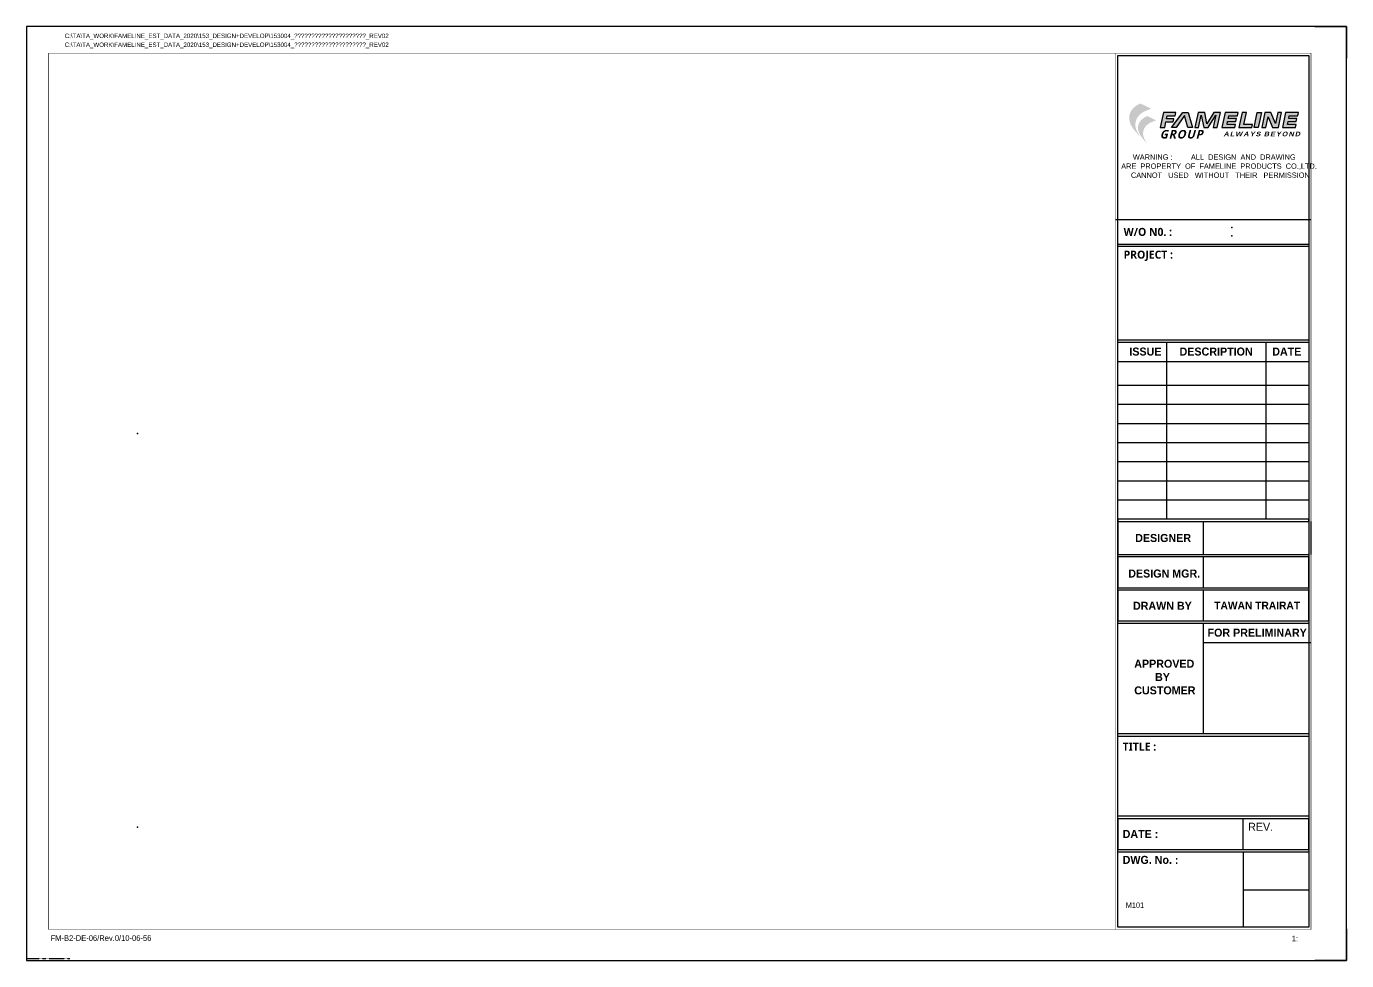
# Model space of a CAD drawing. Header units: millimetres. Extents: x -244126 to 368105, y -173968 to 259060.
# Drawn here: x 59132 to 66557, y 52862 to 58112 of the extents above; entities that cross this region are included whole.
import ezdxf
from ezdxf.enums import TextEntityAlignment as Align

# ---------------------------------------------------------------- set-up
doc = ezdxf.new("R2010")
doc.units = ezdxf.units.MM
doc.header["$MEASUREMENT"] = 0
for name, pattern in [('005_GG_TA_LINE', [13.75, 5, -1.25, 1.25, -1.25, 5]), ('BORDER2', [22.225, 6.35, -3.175, 6.35, -3.175, 0, -3.175]), ('TA_G_001.00_GG_TA_L_INE', [2.95, 1.1, -0.25, 0.25, -0.25, 1.1]), ('TA_HL_003.00000', [19.5, 10.65, -8.85])]:
    doc.linetypes.add(name, pattern=pattern)
for name, color, linetype in [('000 - H A T C H', 8, 'Continuous'), ('000 - L I N E 0.1', 1, 'Continuous'), ('000 - T E X T', 4, 'Continuous'), ('000 - TITLEBLOCK', 4, 'Continuous')]:
    doc.layers.add(name, color=color, linetype=linetype)
doc.styles.add('century gothic111111', font='CordiaUPC.ttf')
doc.styles.add('Cetury Gothic', font='GOTHIC.TTF')
doc.styles.add('MtXpl_Century_Gothic', font='GOTHICB.TTF')
doc.styles.add('TA', font='Cordia New.ttf', dxfattribs={"height": 4.5})

# ---------------------------------------------------------------- blocks, each defined once
blk = doc.blocks.new('A$Cfd196da9')
at = {"color": 0, "linetype": 'ByBlock', "const_width": 0.1}
blk.add_lwpolyline([(-143.5, -98), (96.5, -98), (96.5, 99), (-143.5, 99)], close=True, dxfattribs=at)
blk = doc.blocks.new('A$C5e861bfc')
h = blk.add_hatch(color=3)
h.dxf.hatch_style = 1
h.set_gradient(color1=(51, 51, 51), color2=(132, 132, 132), tint=1, name='INVHEMISPHERICAL')
edge = h.paths.add_edge_path()
edge.add_spline(control_points=[(5.54, -18.72), (5.44, -18.58), (5.23, -18.29), (4.89, -17.68), (4.56, -16.94), (4.44, -16.06), (4.56, -15.27), (4.88, -14.53), (5.5, -13.73), (6.6, -13.02), (7.54, -12.69), (8.06, -12.5)], knot_values=[0, 0, 0, 0, 3.999368, 8.221458, 16.423435, 22.935826, 28.683381, 35.030362, 41.70231, 52.106571, 65.045306, 65.045306, 65.045306, 65.045306], degree=3, periodic=0)
edge.add_line((8.06, -12.5), (5.6, -11.32))
edge.add_spline(control_points=[(5.6, -11.32), (5.32, -11.46), (4.73, -11.74), (3.98, -12.38), (3.4, -13.13), (3.1, -13.98), (3.08, -14.86), (3.32, -15.84), (3.79, -16.71), (4.37, -17.47), (4.91, -18.12), (5.32, -18.51), (5.54, -18.72)], knot_values=[0, 0, 0, 0, 7.114643, 15.455222, 22.761373, 29.246418, 36.248595, 42.954952, 52.716962, 59.173886, 65.493194, 72.469008, 72.469008, 72.469008, 72.469008], degree=3, periodic=0)
edge = h.paths.add_edge_path(flags=16)
edge.add_spline(control_points=[(6.49, -12.96), (6.44, -12.94), (6.24, -12.87), (5.74, -12.84), (4.99, -12.89), (4.16, -13.03), (3.69, -13.32), (3.49, -13.44)], knot_values=[0, 0, 0, 0, 1.056476, 5.025479, 11.599149, 18.811417, 24.352285, 24.352285, 24.352285, 24.352285], degree=3, periodic=0)
edge.add_spline(control_points=[(3.49, -13.44), (3.5, -13.41), (3.52, -13.37), (3.6, -13.21), (3.67, -13.09), (3.86, -12.81), (3.99, -12.66), (4.27, -12.37), (4.44, -12.22), (4.7, -12.02), (4.78, -11.96), (4.97, -11.84), (5.06, -11.79), (5.27, -11.67), (5.38, -11.62), (5.53, -11.54), (5.56, -11.53), (5.6, -11.51)], knot_values=[0.636744, 0.636744, 0.636744, 0.636744, 1.528083, 1.528083, 5.150301, 5.150301, 9.845601, 9.845601, 15.15015, 15.15015, 17.802424, 17.802424, 20.454698, 20.454698, 23.491903, 23.491903, 24.373762, 24.373762, 24.373762, 24.373762], degree=3, periodic=0)
edge.add_line((5.6, -11.51), (7.62, -12.48))
edge.add_spline(control_points=[(7.62, -12.48), (7.51, -12.52), (7.39, -12.56), (7.01, -12.71), (6.75, -12.82), (6.49, -12.96)], knot_values=[3.151221, 3.151221, 3.151221, 3.151221, 5.963358, 5.963358, 12.618488, 12.618488, 12.618488, 12.618488], degree=3, periodic=0)
h = blk.add_hatch(color=253)
h.dxf.hatch_style = 1
edge = h.paths.add_edge_path()
edge.add_spline(control_points=[(5.6, -11.51), (5.56, -11.53), (5.53, -11.54), (5.38, -11.62), (5.27, -11.67), (5.06, -11.79), (4.97, -11.84), (4.78, -11.96), (4.7, -12.02), (4.44, -12.22), (4.27, -12.37), (3.99, -12.66), (3.86, -12.81), (3.67, -13.09), (3.6, -13.21), (3.52, -13.37), (3.5, -13.41), (3.49, -13.44)], knot_values=[0.636744, 0.636744, 0.636744, 0.636744, 1.518603, 1.518603, 4.555808, 4.555808, 7.208082, 7.208082, 9.860357, 9.860357, 15.164905, 15.164905, 19.860205, 19.860205, 23.482423, 23.482423, 24.373762, 24.373762, 24.373762, 24.373762], degree=3, periodic=0)
edge.add_spline(control_points=[(3.49, -13.44), (3.69, -13.32), (4.16, -13.03), (4.99, -12.89), (5.74, -12.84), (6.24, -12.87), (6.44, -12.94), (6.49, -12.96)], knot_values=[0, 0, 0, 0, 5.540868, 12.753135, 19.326806, 23.295809, 24.352285, 24.352285, 24.352285, 24.352285], degree=3, periodic=0)
edge.add_spline(control_points=[(6.49, -12.96), (6.75, -12.82), (7.01, -12.71), (7.39, -12.56), (7.51, -12.52), (7.62, -12.48)], knot_values=[3.151221, 3.151221, 3.151221, 3.151221, 9.806351, 9.806351, 12.618488, 12.618488, 12.618488, 12.618488], degree=3, periodic=0)
edge.add_line((7.62, -12.48), (5.6, -11.51))
edge = h.paths.add_edge_path()
edge.add_spline(control_points=[(7.13, -14.3), (7.11, -14.31), (7.08, -14.32), (6.96, -14.38), (6.86, -14.43), (6.69, -14.52), (6.61, -14.57), (6.47, -14.67), (6.39, -14.72), (6.18, -14.88), (6.05, -15), (5.81, -15.25), (5.71, -15.37), (5.55, -15.59), (5.49, -15.7), (5.42, -15.83), (5.41, -15.86), (5.4, -15.88)], knot_values=[0.636744, 0.636744, 0.636744, 0.636744, 1.518603, 1.518603, 4.555808, 4.555808, 7.208082, 7.208082, 9.860357, 9.860357, 15.164905, 15.164905, 19.860205, 19.860205, 23.482423, 23.482423, 24.373762, 24.373762, 24.373762, 24.373762], degree=3, periodic=0)
edge.add_spline(control_points=[(5.4, -15.88), (5.44, -15.86), (5.49, -15.83), (5.54, -15.8)], knot_values=[0, 0, 0, 0, 1.522018, 1.522018, 1.522018, 1.522018], degree=3, periodic=0)
edge.add_spline(control_points=[(5.54, -15.8), (5.63, -15.75), (5.72, -15.7), (5.82, -15.65)], knot_values=[1.522018, 1.522018, 1.522018, 1.522018, 4.566053, 4.566053, 4.566053, 4.566053], degree=3, periodic=0)
edge.add_spline(control_points=[(5.82, -15.65), (5.85, -15.64), (5.95, -15.59), (6.05, -15.56), (6.12, -15.54)], knot_values=[4.566053, 4.566053, 4.566053, 4.566053, 5.540868, 7.610089, 7.610089, 7.610089, 7.610089], degree=3, periodic=0)
edge.add_spline(control_points=[(6.12, -15.54), (6.22, -15.51), (6.33, -15.49), (6.43, -15.47)], knot_values=[7.610089, 7.610089, 7.610089, 7.610089, 10.654125, 10.654125, 10.654125, 10.654125], degree=3, periodic=0)
edge.add_spline(control_points=[(6.43, -15.47), (6.51, -15.46), (6.67, -15.44), (6.83, -15.43), (6.91, -15.42)], knot_values=[10.654125, 10.654125, 10.654125, 10.654125, 12.753135, 15.220178, 15.220178, 15.220178, 15.220178], degree=3, periodic=0)
edge.add_spline(control_points=[(6.91, -15.42), (7.05, -15.41), (7.21, -15.4), (7.38, -15.41), (7.39, -15.41)], knot_values=[15.220178, 15.220178, 15.220178, 15.220178, 19.326806, 19.786231, 19.786231, 19.786231, 19.786231], degree=3, periodic=0)
edge.add_spline(control_points=[(7.39, -15.41), (7.47, -15.41), (7.55, -15.41), (7.63, -15.43)], knot_values=[19.786231, 19.786231, 19.786231, 19.786231, 22.069258, 22.069258, 22.069258, 22.069258], degree=3, periodic=0)
edge.add_spline(control_points=[(7.63, -15.43), (7.67, -15.43), (7.73, -15.44), (7.78, -15.46), (7.79, -15.46)], knot_values=[22.069258, 22.069258, 22.069258, 22.069258, 23.295809, 23.591276, 23.591276, 23.591276, 23.591276], degree=3, periodic=0)
edge.add_spline(control_points=[(7.79, -15.46), (7.81, -15.47), (7.84, -15.48), (7.86, -15.49)], knot_values=[23.591276, 23.591276, 23.591276, 23.591276, 24.352285, 24.352285, 24.352285, 24.352285], degree=3, periodic=0)
edge.add_spline(control_points=[(7.86, -15.49), (8.08, -15.38), (8.3, -15.29), (8.61, -15.16), (8.7, -15.13), (8.8, -15.1)], knot_values=[3.151221, 3.151221, 3.151221, 3.151221, 9.806351, 9.806351, 12.618488, 12.618488, 12.618488, 12.618488], degree=3, periodic=0)
edge.add_line((8.8, -15.1), (7.13, -14.3))
h = blk.add_hatch(color=3)
h.dxf.hatch_style = 1
h.set_gradient(color1=(51, 51, 51), color2=(132, 132, 132), tint=1, name='INVHEMISPHERICAL')
edge = h.paths.add_edge_path()
edge.add_spline(control_points=[(7.08, -20.22), (7, -20.11), (6.83, -19.87), (6.55, -19.37), (6.28, -18.76), (6.18, -18.04), (6.28, -17.39), (6.55, -16.78), (7.06, -16.12), (7.96, -15.54), (8.73, -15.27), (9.16, -15.11)], knot_values=[0, 0, 0, 0, 3.28902, 6.761203, 13.506384, 18.862075, 23.588778, 28.808439, 34.295348, 42.851654, 53.492273, 53.492273, 53.492273, 53.492273], degree=3, periodic=0)
edge.add_line((9.16, -15.11), (7.13, -14.14))
edge.add_spline(control_points=[(7.13, -14.14), (6.91, -14.25), (6.42, -14.49), (5.8, -15.01), (5.32, -15.63), (5.08, -16.33), (5.06, -17.05), (5.26, -17.86), (5.65, -18.57), (6.13, -19.2), (6.57, -19.74), (6.9, -20.06), (7.08, -20.22)], knot_values=[0, 0, 0, 0, 5.850974, 12.71014, 18.718608, 24.051811, 29.810295, 35.325501, 43.35363, 48.663707, 53.86061, 59.597414, 59.597414, 59.597414, 59.597414], degree=3, periodic=0)
edge = h.paths.add_edge_path(flags=16)
edge.add_spline(control_points=[(6.12, -15.54), (6.05, -15.56), (5.95, -15.59), (5.85, -15.64), (5.82, -15.65)], knot_values=[4.566053, 4.566053, 4.566053, 4.566053, 6.635274, 7.610089, 7.610089, 7.610089, 7.610089], degree=3, periodic=0)
edge.add_spline(control_points=[(5.82, -15.65), (5.72, -15.7), (5.63, -15.75), (5.54, -15.8)], knot_values=[1.522018, 1.522018, 1.522018, 1.522018, 4.566053, 4.566053, 4.566053, 4.566053], degree=3, periodic=0)
edge.add_spline(control_points=[(5.54, -15.8), (5.49, -15.83), (5.44, -15.86), (5.4, -15.88)], knot_values=[0, 0, 0, 0, 1.522018, 1.522018, 1.522018, 1.522018], degree=3, periodic=0)
edge.add_spline(control_points=[(5.4, -15.88), (5.41, -15.86), (5.42, -15.83), (5.49, -15.7), (5.55, -15.59), (5.71, -15.37), (5.81, -15.25), (6.05, -15), (6.18, -14.88), (6.39, -14.72), (6.47, -14.67), (6.61, -14.57), (6.69, -14.52), (6.86, -14.43), (6.96, -14.38), (7.08, -14.32), (7.11, -14.31), (7.13, -14.3)], knot_values=[0.636744, 0.636744, 0.636744, 0.636744, 1.528083, 1.528083, 5.150301, 5.150301, 9.845601, 9.845601, 15.15015, 15.15015, 17.802424, 17.802424, 20.454698, 20.454698, 23.491903, 23.491903, 24.373762, 24.373762, 24.373762, 24.373762], degree=3, periodic=0)
edge.add_line((7.13, -14.3), (8.8, -15.1))
edge.add_spline(control_points=[(8.8, -15.1), (8.7, -15.13), (8.61, -15.16), (8.3, -15.29), (8.08, -15.38), (7.86, -15.49)], knot_values=[3.151221, 3.151221, 3.151221, 3.151221, 5.963358, 5.963358, 12.618488, 12.618488, 12.618488, 12.618488], degree=3, periodic=0)
edge.add_spline(control_points=[(7.86, -15.49), (7.84, -15.48), (7.81, -15.47), (7.79, -15.46)], knot_values=[23.591276, 23.591276, 23.591276, 23.591276, 24.352285, 24.352285, 24.352285, 24.352285], degree=3, periodic=0)
edge.add_spline(control_points=[(7.79, -15.46), (7.78, -15.46), (7.73, -15.44), (7.67, -15.43), (7.63, -15.43)], knot_values=[22.069258, 22.069258, 22.069258, 22.069258, 22.364725, 23.591276, 23.591276, 23.591276, 23.591276], degree=3, periodic=0)
edge.add_spline(control_points=[(7.63, -15.43), (7.55, -15.41), (7.47, -15.41), (7.39, -15.41)], knot_values=[19.786231, 19.786231, 19.786231, 19.786231, 22.069258, 22.069258, 22.069258, 22.069258], degree=3, periodic=0)
edge.add_spline(control_points=[(7.39, -15.41), (7.38, -15.41), (7.21, -15.4), (7.05, -15.41), (6.91, -15.42)], knot_values=[15.220178, 15.220178, 15.220178, 15.220178, 15.679604, 19.786231, 19.786231, 19.786231, 19.786231], degree=3, periodic=0)
edge.add_spline(control_points=[(6.91, -15.42), (6.83, -15.43), (6.67, -15.44), (6.51, -15.46), (6.43, -15.47)], knot_values=[10.654125, 10.654125, 10.654125, 10.654125, 13.121167, 15.220178, 15.220178, 15.220178, 15.220178], degree=3, periodic=0)
edge.add_spline(control_points=[(6.43, -15.47), (6.33, -15.49), (6.22, -15.51), (6.12, -15.54)], knot_values=[7.610089, 7.610089, 7.610089, 7.610089, 10.654125, 10.654125, 10.654125, 10.654125], degree=3, periodic=0)
h = blk.add_hatch(color=3)
h.dxf.hatch_style = 1
h.paths.add_polyline_path([(10.09, -16.74), (11.08, -16.74), (11.34, -15.48), (12.98, -15.48), (13.13, -14.78), (11.49, -14.78), (11.64, -14.07), (13.4, -14.07), (13.56, -13.35), (10.81, -13.35)])
h.paths.add_polyline_path([(12.64, -16.74), (13.64, -16.74), (15.55, -14), (16.27, -16.74), (17.37, -16.74), (16.33, -13.35), (15.17, -13.35)])
h.paths.add_polyline_path([(19.3, -13.97), (19.86, -16.74), (20.86, -16.74), (22.59, -13.98), (22, -16.74), (22.91, -16.74), (23.63, -13.35), (22.16, -13.35), (20.58, -15.88), (20.1, -13.35), (18.59, -13.35), (17.87, -16.74), (18.71, -16.74)])
h.paths.add_polyline_path([(23.95, -16.74), (26.88, -16.74), (27.03, -16.02), (25.1, -16.02), (25.24, -15.36), (27.06, -15.36), (27.2, -14.69), (25.38, -14.69), (25.51, -14.07), (27.45, -14.07), (27.6, -13.35), (24.67, -13.35)])
h.paths.add_polyline_path([(27.79, -16.74), (30.67, -16.74), (30.82, -16.02), (28.91, -16.02), (29.48, -13.35), (28.51, -13.35)])
h.paths.add_polyline_path([(31.18, -16.74), (32.14, -16.74), (32.86, -13.35), (31.9, -13.35)])
h.paths.add_polyline_path([(32.92, -16.74), (33.8, -16.74), (34.32, -14.3), (35.35, -16.74), (36.65, -16.74), (37.37, -13.35), (36.5, -13.35), (35.98, -15.83), (34.93, -13.35), (33.64, -13.35)])
h.paths.add_polyline_path([(37.55, -16.74), (40.48, -16.74), (40.63, -16.02), (38.7, -16.02), (38.84, -15.36), (40.66, -15.36), (40.8, -14.69), (38.98, -14.69), (39.11, -14.07), (41.05, -14.07), (41.2, -13.35), (38.27, -13.35)])
at = {"color": 3, "linetype": 'Continuous'}
for p, q in [((0, -37.38), (44, -37.38)), ((11.47, -65.02), (11.47, -104.74)), ((33.82, -65.02), (33.82, -104.74)), ((0.5, -69.32), (43.5, -69.32)), ((0.5, -105.27), (0.5, -112.72)), ((19.76, -105.27), (19.76, -112.72)), ((44, -112.72), (44, -105.27)), ((0.5, -112.72), (43.5, -112.72)), ((19.76, -113.26), (19.76, -120.17)), ((19.76, -120.71), (19.76, -127.62)), ((19.76, -128.16), (19.76, -153.01)), ((19.76, -132.46), (44, -132.46)), ((28.7, -179.01), (28.7, -172.1)), ((28.7, -179.54), (28.7, -196.46)), ((28.7, -188.07), (43.5, -188.07))]:
    blk.add_line(p, q, dxfattribs=at)
at = {"color": 8, "linetype": 'Continuous'}
for p, q in [((0.5, -74.63), (43.5, -74.63)), ((0.5, -78.93), (43.5, -78.93)), ((0.5, -83.23), (43.5, -83.23)), ((0.5, -87.53), (43.5, -87.53)), ((0.5, -91.83), (43.5, -91.83)), ((0.5, -96.14), (43.5, -96.14)), ((0.5, -100.44), (43.5, -100.44))]:
    blk.add_line(p, q, dxfattribs=at)
at = {"color": 3}
for points in [[(13.56, -13.35), (10.81, -13.35), (10.09, -16.74), (11.08, -16.74), (11.34, -15.48), (12.98, -15.48), (13.13, -14.78), (11.49, -14.78), (11.64, -14.07), (13.4, -14.07), (13.56, -13.35)], [(12.64, -16.74), (15.17, -13.35), (16.33, -13.35), (17.37, -16.74), (16.27, -16.74), (15.55, -14), (13.64, -16.74), (12.64, -16.74)], [(17.87, -16.74), (18.71, -16.74), (19.3, -13.97), (19.86, -16.74), (20.86, -16.74), (22.59, -13.98), (22, -16.74), (22.91, -16.74), (23.63, -13.35), (22.16, -13.35), (20.58, -15.88), (20.1, -13.35), (18.59, -13.35), (17.87, -16.74)], [(29.48, -13.35), (28.51, -13.35), (27.79, -16.74), (30.67, -16.74), (30.82, -16.02), (28.91, -16.02), (29.48, -13.35)], [(31.9, -13.35), (32.86, -13.35), (32.14, -16.74), (31.18, -16.74), (31.9, -13.35)], [(32.92, -16.74), (33.8, -16.74), (34.32, -14.3), (35.35, -16.74), (36.65, -16.74), (37.37, -13.35), (36.5, -13.35), (35.98, -15.83), (34.93, -13.35), (33.64, -13.35), (32.92, -16.74)]]:
    blk.add_lwpolyline(points, dxfattribs=at)
for points in [[(25.51, -14.07), (27.45, -14.07), (27.6, -13.35), (24.67, -13.35), (23.95, -16.74), (26.88, -16.74), (27.03, -16.02), (25.1, -16.02), (25.24, -15.36), (27.06, -15.36), (27.2, -14.69), (25.38, -14.69)], [(39.11, -14.07), (41.05, -14.07), (41.2, -13.35), (38.27, -13.35), (37.55, -16.74), (40.48, -16.74), (40.63, -16.02), (38.7, -16.02), (38.84, -15.36), (40.66, -15.36), (40.8, -14.69), (38.98, -14.69)]]:
    blk.add_lwpolyline(points, close=True, dxfattribs=at)
at = {"color": 3, "linetype": 'Continuous'}
for points in [[(0.5, -42.94), (43.5, -42.94), (43.5, -43.48), (0.5, -43.48)], [(0.5, -64.48), (43.5, -64.48), (43.5, -65.02), (0.5, -65.02)], [(0.5, -105.27), (43.5, -105.27), (43.5, -104.74), (0.5, -104.74)], [(0.5, -120.17), (43.5, -120.17), (43.5, -113.26), (0.5, -113.26)], [(0.5, -127.62), (43.5, -127.62), (43.5, -120.71), (0.5, -120.71)], [(0.5, -128.16), (43.5, -128.16), (43.5, -153.01), (0.5, -153.01)], [(0.5, -153.55), (43.5, -153.55), (43.5, -171.56), (0.5, -171.56)], [(0.5, -179.01), (43.5, -179.01), (43.5, -172.1), (0.5, -172.1)], [(0.5, -179.54), (43.5, -179.54), (43.5, -196.5), (0.5, -196.5)]]:
    blk.add_lwpolyline(points, close=True, dxfattribs=at)
at = {"layer": '000 - T E X T', "color": 3, "const_width": 0.1}
blk.add_lwpolyline([(0, -197), (44, -197), (44, 0), (0, 0)], close=True, dxfattribs=at)
at = {"color": 4, "style": 'Cetury Gothic'}
for s, p in [(' WARNING :         ALL  DESIGN  AND  DRAWING', (3.45, -23.97)), ('ARE  PROPERTY  OF  FAMELINE  PRODUCTS  CO.,LTD.', (1.3, -26.01)), (' CANNOT   USED   WITHOUT   THEIR   PERMISSION', (3.03, -28.04))]:
    blk.add_text(s, height=1.2, dxfattribs=at).set_placement(p)
at = {"color": 4, "linetype": 'BORDER2', "style": 'MtXpl_Century_Gothic'}
blk.add_text('TAWAN TRAIRAT', height=1.7201, dxfattribs=at).set_placement((31.88, -124.17), align=Align.MIDDLE_CENTER)
at = {"color": 2, "attachment_point": 1, "style": 'Cetury Gothic'}
for s, width, insert, char_height in [('{\\f@Meiryo UI|b1|i1|c0|p34;\\T1.1;GROUP}', 12.1049, (9.96, -17.28), 1.9183), ('{\\fArial Black|b0|i1|c0|p34;\\T1.2;ALWAYS BEYOND}', 19.6239, (24.32, -17.67), 1.0231)]:
    blk.add_mtext_dynamic_manual_height_columns(s, width=width, gutter_width=3.2, heights=[0], dxfattribs=dict(at, insert=insert, char_height=char_height))
at = {"color": 4, "char_height": 1.8, "style": 'Cetury Gothic'}
for s, insert, attachment_point in [('{\\f@Malgun Gothic|b1|i0|c0|p34;W/O N0. :}', (1.84, -39.29), 1), ('{\\f@Malgun Gothic|b1|i0|c0|p34;PROJECT :}', (1.84, -44.4), 1), ('{\\fCentury Gothic|b1|i0|c0|p34;ISSUE}', (6.74, -66.19), 2), ('{\\fCentury Gothic|b1|i0|c0|p34;DESCRIPTION}', (22.65, -66.19), 2), ('{\\fCentury Gothic|b1|i0|c0|p34;DATE}', (38.55, -66.19), 2), ('{\\fCentury Gothic|b1|i0|c0|p34;DESIGNER}', (4.44, -108.1), 1), ('{\\fCentury Gothic|b1|i0|c0|p34;DESIGN MGR.}', (2.88, -116.09), 1), ('{\\fCentury Gothic|b1|i0|c0|p34;DRAWN BY}', (3.94, -123.34), 1), ('{\\fCentury Gothic|b1|i0|c0|p34;FOR PRELIMINARY}', (31.88, -129.38), 2), ('{\\fCentury Gothic|b1|i0|c0|p34;APPROVED\\P       BY\\PCUSTOMER}', (4.23, -136.36), 1), ('{\\f@Malgun Gothic|b1|i0|c0|p34;TITLE :}', (1.62, -155), 1), ('{\\fCentury Gothic|b1|i0|c0|p34;DATE :}', (1.62, -174.64), 1), ('REV.', (29.85, -173.02), 1), ('{\\fCentury Gothic|b1|i0|c0|p34;DWG. No. :}', (1.62, -180.46), 1)]:
    blk.add_mtext(s, dxfattribs=dict(at, insert=insert, attachment_point=attachment_point))
blk = doc.blocks.new('*U1681')
for p in [(6778.8, 4119.2), (6778.8, 4072.8)]:
    blk.add_point(p)
at = {"linetype": '005_GG_TA_LINE'}
for p in [(625, 2962.5), (625, 750)]:
    blk.add_point(p, dxfattribs=at)
at = {"layer": '000 - L I N E 0.1', "color": 21, "linetype": 'Continuous'}
for points in [[(178, 5250), (0, 5250), (0, 5072)], [(7247, 5250), (7425, 5250), (7425, 5072)], [(0, 178), (0, 0), (178, 0)], [(7425, 178), (7425, 0), (7247, 0)]]:
    blk.add_lwpolyline(points, dxfattribs=at)
at = {"layer": '000 - T E X T', "color": 3, "const_width": 2.5}
blk.add_lwpolyline([(7225, 175), (6125, 175), (6125, 5100), (7225, 5100)], close=True, dxfattribs=at)
at = {"layer": '000 - T E X T', "color": 3}
blk.add_lwpolyline([(7212.5, 187.5), (6137.5, 187.5), (6137.5, 5087.5), (7212.5, 5087.5)], close=True, dxfattribs=at)
at = {"layer": '000 - TITLEBLOCK', "color": 250}
blk.add_lwpolyline([(0, 0), (7425, 0), (7425, 5250), (0, 5250)], close=True, dxfattribs=at)
at = {"layer": 'Defpoints', "color": 250, "linetype": 'TA_G_001.00_GG_TA_L_INE'}
blk.add_line((5, 12), (245, 12), dxfattribs=at)
at = {"xscale": 25, "yscale": 25, "zscale": 25}
blk.add_blockref('A$C5e861bfc', (6125, 5100), dxfattribs=at)
at = {"layer": '000 - T E X T', "color": 3, "xscale": 25, "yscale": 25, "zscale": 25}
blk.add_blockref('A$Cfd196da9', (3712.5, 2625), dxfattribs=at)
at = {"color": 4, "style": 'Cetury Gothic'}
blk.add_text(' 1:', height=31.27, dxfattribs=at).set_placement((7104.9, 108))
at = {"color": 4, "style": 'TA'}
blk.add_attdef('PAPER_SIZE', text='', height=31.3, dxfattribs=at).set_placement((7107.5, 124.7), align=Align.MIDDLE_RIGHT)
blk.add_attdef('SCALE_SIZE', text='', height=31.3, dxfattribs=at).set_placement((7168.9, 125.3), align=Align.MIDDLE_LEFT)
at = {"layer": '000 - H A T C H', "color": 4, "insert": (135.9, 142.5), "char_height": 31.784, "attachment_point": 1, "style": 'century gothic111111'}
blk.add_mtext('FM-B2-DE-06/Rev.0/10-06-56', dxfattribs=at)
at = {"layer": '000 - T E X T', "color": 250, "style": 'TA'}
for tag, height, p in [('SUPERLINK', 25, (215.8, 5197.1)), ('NAMEFILE', 25, (215.8, 5147.1)), ('SC', 500, (42, 4690.1))]:
    blk.add_attdef(tag, text='', height=height, dxfattribs=at).set_placement(p, align=Align.MIDDLE_LEFT)
at = {"layer": '000 - T E X T', "color": 4, "style": 'TA'}
for tag, height, p in [('PRELIM_NAME_JOB_1', 25, (6558.3, 4127.4)), ('PRELIM_NAME_JOB_2', 25, (6558.3, 4072.8)), ('PRELIM_NAME_PROJECT_1', 37.5, (6185.1, 3866.4)), ('PRELIM_NAME_PROJECT_2', 37.5, (6185.1, 3773.9)), ('PRELIM_NAME_PROJECT_3', 37.5, (6185.1, 3681.4)), ('PRELIM_NAME_TITLE_3', 30, (6193.8, 924.9)), ('DRAWING_NO1', 30, (6182.6, 411.4)), ('DRAWING_NO2', 30, (6182.6, 311.4)), ('PRELIM_NAME_TITLE_1', 1.2, (247.8, 43.7)), ('PRELIM_NAME_TITLE_2', 1.2, (247.8, 40.3))]:
    blk.add_attdef(tag, text='', height=height, dxfattribs=at).set_placement(p, align=Align.MIDDLE_LEFT)
at = {"layer": '000 - T E X T', "color": 4, "style": 'Cetury Gothic'}
for tag, p in [('SHEET_NO.', (7019.7, 425)), ('TOTAL_SHEET_NO.', (7012.1, 220.5))]:
    blk.add_attdef(tag, text='', height=45, dxfattribs=at).set_placement(p, align=Align.CENTER)
at = {"layer": '000 - T E X T', "color": 4, "style": 'TA'}
blk.add_attdef('NAME_REMARK', (691.1, 216.3), '', height=50, dxfattribs=at)

msp = doc.modelspace()

# ---------------------------------------------------------------- block references
at = {"color": 2, "linetype": 'TA_HL_003.00000'}
msp.add_blockref('*U1681', (59132.34413, 52862.49922), dxfattribs=at).add_auto_attribs({'DRAWING_NO2': 'M101', 'SUPERLINK': 'C:\\TA\\TA_WORK\\FAMELINE_EST_DATA_2020\\153_DESIGN+DEVELOP\\153004_สวนสัตว์แห่งใหม่ย่านคลองหก_REV02', 'NAMEFILE': 'C:\\TA\\TA_WORK\\FAMELINE_EST_DATA_2020\\153_DESIGN+DEVELOP\\153004_สวนสัตว์แห่งใหม่ย่านคลองหก_REV02'})

doc.saveas('drawing.dxf')
